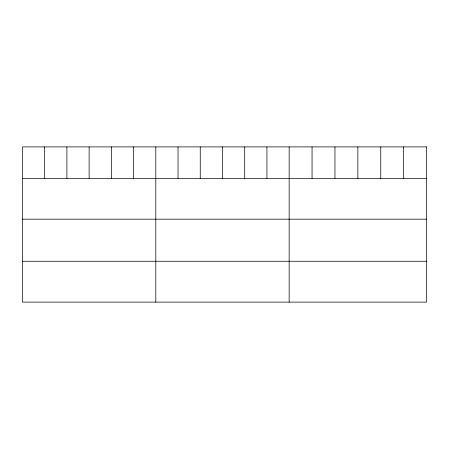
<?xml version="1.0" encoding="UTF-8"?>
<svg xmlns="http://www.w3.org/2000/svg" width="449" height="449" viewBox="0 0 449 449"><rect width="100%" height="100%" fill="white"/><g stroke="black" fill="none" stroke-linecap="round" stroke-linejoin="round"><path stroke-width="0.67" d="M22.45 178.337L426.55 178.337M22.45 219.179L426.55 219.179M22.45 261.262L426.55 261.262M403.651 146.896L403.651 178.337M380.752 146.896L380.752 178.337M357.853 146.896L357.853 178.337M334.954 146.896L334.954 178.337M312.055 146.896L312.055 178.337M289.156 146.896L289.156 302.104M266.931 146.896L266.931 178.337M244.705 146.896L244.705 178.337M222.48 146.896L222.48 178.337M200.254 146.896L200.254 178.337M178.029 146.896L178.029 178.337M155.803 146.896L155.803 302.104M133.578 146.896L133.578 178.337M111.352 146.896L111.352 178.337M89.127 146.896L89.127 178.337M66.901 146.896L66.901 178.337M44.675 146.896L44.675 178.337M426.55 146.896L22.45 146.896L22.45 302.104L426.55 302.104L426.55 146.896"/></g></svg>
